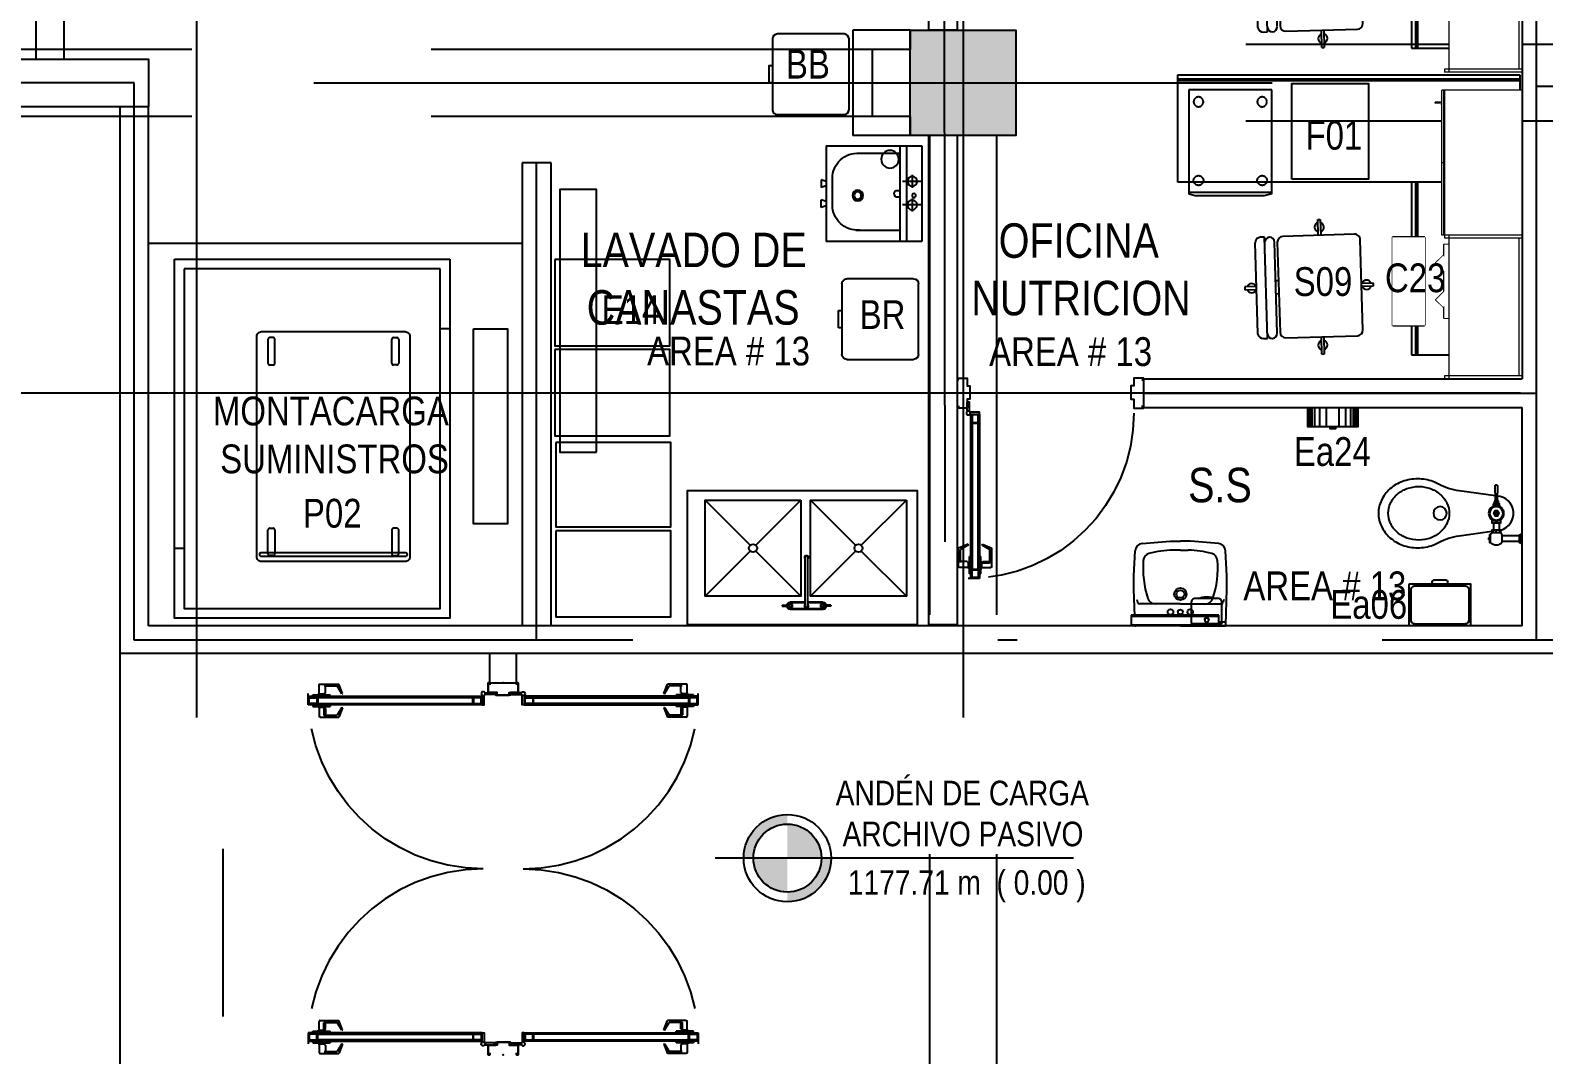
# Model space of a CAD drawing. Extents: x -28 to 131, y -33 to 63.
# Drawn here: x 3.13 to 11.03, y 20.05 to 25.4 of the extents above; entities that cross this region are included whole.
import ezdxf

# ---------------------------------------------------------------- set-up
doc = ezdxf.new("R2010")
doc.units = 0
doc.header["$LTSCALE"] = 10
doc.set_wipeout_variables(frame=1)
doc.header["$PDSIZE"] = 0.1
for name, pattern in [('DASHDOT', [1, 0.5, -0.25, 0, -0.25]), ('DASHDOT2', [12.7, 6.35, -3.175, 0, -3.175]), ('HIDDEN', [0.375, 0.25, -0.125]), ('HIDDEN2', [0.1875, 0.125, -0.0625]), ('PHANTOM2', [1.25, 0.625, -0.125, 0.125, -0.125, 0.125, -0.125])]:
    doc.linetypes.add(name, pattern=pattern)
for name, color, linetype in [('arq-accesorios de baño', 2, 'Continuous'), ('arq-accesorios de baño-texto', 2, 'Continuous'), ('arq-columnas', 6, 'Continuous'), ('arq-ejes', 251, 'DASHDOT2'), ('arq-ejes-principales', 1, 'DASHDOT'), ('arq-equipamiento', 1, 'Continuous'), ('arq-escaleras', 1, 'Continuous'), ('arq-estación lavado manos', 1, 'Continuous'), ('arq-hatch', 252, 'Continuous'), ('arq-indicacion de corte', 5, 'PHANTOM2'), ('arq-mob-equipo', 150, 'Continuous'), ('arq-mob-san', 1, 'Continuous'), ('arq-mobiliario', 1, 'Continuous'), ('arq-montacargas', 2, 'Continuous'), ('arq-muro', 5, 'Continuous'), ('arq-niveles', 1, 'Continuous'), ('arq-pared mamposteria', 4, 'Continuous'), ('arq-paredes-liv', 3, 'Continuous'), ('arq-puertas', 1, 'Continuous'), ('arq-san', 1, 'Continuous'), ('arq-text-aposentos', 3, 'Continuous'), ('arq-text-codigo', 1, 'Continuous'), ('arq-text-equipamento', 2, 'Continuous'), ('arq-text-equipamiento', 2, 'Continuous'), ('arq-vigas', 251, 'HIDDEN'), ('arq-wipeout', 2, 'HIDDEN')]:
    doc.layers.add(name, color=color, linetype=linetype)
doc.layers.add('mv', color=191, linetype='Continuous', plot=False)
doc.styles.add('dape 2', font='ARIALN.TTF')

# ---------------------------------------------------------------- blocks, each defined once
blk = doc.blocks.new('P02')
for points in [[(0.28, 1.2, -0.414214), (0.305, 1.175), (0.305, 0.025, -0.414214), (0.28, 0), (-0.4694, 0, -0.414214), (-0.4944, 0.025), (-0.4944, 1.175, -0.414214), (-0.4694, 1.2)], [(0.2798, 0.0477, -0.414214), (0.2898, 0.0377), (0.2898, 0.0365, -0.414214), (0.2798, 0.0265), (-0.4692, 0.0265, -0.414214), (-0.4792, 0.0365), (-0.4792, 0.0377, -0.414214), (-0.4692, 0.0477)]]:
    blk.add_lwpolyline(points, format="xyb", close=True)
at = {"linetype": 'DASHDOT2'}
for points in [[(-0.426, 1.1688, 0.414214), (-0.436, 1.1588), (-0.436, 1.0361, 0.414214), (-0.426, 1.0261), (-0.4093, 1.0261, 0.414214), (-0.3993, 1.0361), (-0.3993, 1.1588, 0.414214), (-0.4093, 1.1688)], [(0.2366, 1.1688, -0.414214), (0.2466, 1.1588), (0.2466, 1.0361, -0.414214), (0.2366, 1.0261), (0.2199, 1.0261, -0.414214), (0.2099, 1.0361), (0.2099, 1.1588, -0.414214), (0.2199, 1.1688)], [(-0.426, 0.0312, -0.414214), (-0.436, 0.0412), (-0.436, 0.1639, -0.414214), (-0.426, 0.1739), (-0.4093, 0.1739, -0.414214), (-0.3993, 0.1639), (-0.3993, 0.0412, -0.414214), (-0.4093, 0.0312)], [(0.2366, 0.0312, 0.414214), (0.2466, 0.0412), (0.2466, 0.1639, 0.414214), (0.2366, 0.1739), (0.2199, 0.1739, 0.414214), (0.2099, 0.1639), (0.2099, 0.0412, 0.414214), (0.2199, 0.0312)]]:
    blk.add_lwpolyline(points, format="xyb", close=True, dxfattribs=at)
blk = doc.blocks.new('CACHERA')
at = {"extrusion": (0.016642, 3.69531e-18, 0.999862)}
for p, q in [((7.7846, 26.4856, -0.0039), (7.7846, 26.4075, -0.0039)), ((7.7873, 26.4856, -0.004), (7.7873, 26.4075, -0.004)), ((7.7907, 26.4856, -0.004), (7.7969, 26.4963, -0.0041)), ((7.7969, 26.4748, -0.0041), (7.7907, 26.4856, -0.004)), ((7.7969, 26.4963, -0.0041), (7.8005, 26.4963, -0.0042)), ((7.8094, 26.4748, -0.0043), (7.7969, 26.4748, -0.0041)), ((7.8005, 26.5279, -0.0042), (7.8058, 26.5279, -0.0043)), ((7.8005, 26.5279, -0.0042), (7.8005, 26.4925, -0.0042)), ((7.8058, 26.5279, -0.0043), (7.8058, 26.4925, -0.0043)), ((7.8058, 26.4963, -0.0043), (7.8094, 26.4963, -0.0043)), ((7.8094, 26.4963, -0.0043), (7.8156, 26.4856, -0.0044)), ((7.8156, 26.4856, -0.0044), (7.8094, 26.4748, -0.0043)), ((7.819, 26.4856, -0.0045), (7.819, 26.3162, -0.0045)), ((7.8217, 26.4856, -0.0045), (7.8217, 26.3162, -0.0045)), ((7.8031, 26.4075, -0.0042), (7.5492, 26.4075)), ((7.8031, 26.3943, -0.0042), (7.5492, 26.3943)), ((7.7846, 26.3943, -0.0039), (7.7846, 26.3162, -0.0039)), ((7.7873, 26.3943, -0.004), (7.7873, 26.3162, -0.004)), ((7.8031, 26.4133, -0.0042), (7.7931, 26.4075, -0.0041)), ((7.7931, 26.3943, -0.0041), (7.8031, 26.3885, -0.0042)), ((7.8139, 26.4071, -0.0044), (7.8031, 26.4133, -0.0042)), ((7.8031, 26.3885, -0.0042), (7.8139, 26.3947, -0.0044)), ((7.8139, 26.3947, -0.0044), (7.8139, 26.4071, -0.0044)), ((7.7969, 26.327, -0.0041), (7.7907, 26.3162, -0.004)), ((7.7907, 26.3162, -0.004), (7.7969, 26.3055, -0.0041)), ((7.8094, 26.327, -0.0043), (7.7969, 26.327, -0.0041)), ((7.7969, 26.3055, -0.0041), (7.8005, 26.3055, -0.0042)), ((7.8005, 26.2739, -0.0042), (7.8005, 26.3093, -0.0042)), ((7.8058, 26.2739, -0.0043), (7.8058, 26.3093, -0.0043)), ((7.8058, 26.3055, -0.0043), (7.8094, 26.3055, -0.0043)), ((7.8156, 26.3162, -0.0044), (7.8094, 26.327, -0.0043)), ((7.8094, 26.3055, -0.0043), (7.8156, 26.3162, -0.0044)), ((7.8005, 26.2739, -0.0042), (7.8058, 26.2739, -0.0043))]:
    blk.add_line(p, q, dxfattribs=at)
at = {"extrusion": (-0.016642, -5.89806e-17, -0.999862)}
for centre, major_axis, start_param, end_param in [((7.8031, 26.4856, -0.0042), (-0.0131, -0.0131, 0.0002), 0.785398, 2.212842), ((7.5492, 26.4009), (-0.00655, -0.00655, 0.00011), 4.722594, 9.414573), ((7.8031, 26.3162, -0.0042), (-0.0131, -0.0131, 0.0002), 3.926991, 5.354434)]:
    blk.add_ellipse(centre, major_axis=major_axis, ratio=1, start_param=start_param, end_param=end_param, dxfattribs=at)
at = {"extrusion": (-0.016642, -6.59195e-17, -0.999862)}
for centre, start_param, end_param in [((7.8031, 26.4856, -0.0042), 0.785398, 2.188739), ((7.8031, 26.3162, -0.0042), 3.926991, 5.330332)]:
    blk.add_ellipse(centre, major_axis=(-0.0112, -0.0112, 0.0002), ratio=1, start_param=start_param, end_param=end_param, dxfattribs=at)
at = {"extrusion": (-0.016642, -6.07153e-17, -0.999862)}
for centre, start_param, end_param in [((7.8031, 26.4856, -0.0042), 2.719703, 8.275871), ((7.8031, 26.3162, -0.0042), 5.861296, 11.417464)]:
    blk.add_ellipse(centre, major_axis=(-0.00526, -0.00526, 0.00009), ratio=1, start_param=start_param, end_param=end_param, dxfattribs=at)
at = {"extrusion": (-0.016642, -6.41848e-17, -0.999862)}
for centre, major_axis, start_param, end_param in [((7.8031, 26.4856, -0.0042), (-0.0131, -0.0131, 0.0002), 2.499547, 3.926991), ((7.8031, 26.3162, -0.0042), (-0.0131, -0.0131, 0.0002), 5.64114, 7.068583), ((7.8031, 26.3162, -0.0042), (-0.0112, -0.0112, 0.0002), 5.665243, 7.068583)]:
    blk.add_ellipse(centre, major_axis=major_axis, ratio=1, start_param=start_param, end_param=end_param, dxfattribs=at)
at = {"extrusion": (-0.016642, -7.11237e-17, -0.999862)}
blk.add_ellipse((7.8031, 26.4856, -0.0042), major_axis=(-0.0112, -0.0112, 0.0002), ratio=1, start_param=2.52365, end_param=3.926991, dxfattribs=at)
at = {"extrusion": (-0.016642, -6.245e-17, -0.999862)}
for centre, start_param, end_param in [((7.5492, 26.4009), 5.497787, 8.63938), ((7.8031, 26.4009, -0.0042), 2.356194, 5.497787)]:
    blk.add_ellipse(centre, major_axis=(-0.00468, -0.00468, 0.00008), ratio=1, start_param=start_param, end_param=end_param, dxfattribs=at)
blk = doc.blocks.new('A$C24267E4A')
at = {"layer": 'arq-mob-san'}
for p, q in [((-0.5, 0.895), (-0.265, 0.66)), ((-0.235, 0.66), (0, 0.895)), ((-0.5, 0.395), (-0.265, 0.63)), ((-0.235, 0.63), (0, 0.395)), ((-0.5, 0.345), (-0.265, 0.11)), ((-0.235, 0.11), (0, 0.345)), ((-0.5, -0.155), (-0.265, 0.08)), ((-0.235, 0.08), (0, -0.155))]:
    blk.add_line(p, q, dxfattribs=at)
for points in [[(0.1495, 0.9523), (0.1495, -0.2477), (-0.5505, -0.2477), (-0.5505, 0.9523)], [(-0.5, 0.895), (0, 0.895), (0, 0.395), (-0.5, 0.395)], [(-0.5, 0.345), (0, 0.345), (0, -0.155), (-0.5, -0.155)]]:
    blk.add_lwpolyline(points, close=True, dxfattribs=at)
for centre in [(-0.25, 0.645), (-0.25, 0.095)]:
    blk.add_circle(centre, 0.0212, dxfattribs=at)
blk.add_blockref('CACHERA', (-7.7524, -26.0266), dxfattribs=at)
blk = doc.blocks.new('*U133')
for p, q in [((-0.0495, 0.009), (-0.0362, 0.009)), ((-0.0495, 0), (-0.0362, 0)), ((-0.0362, 0.0122), (-0.0328, 0.0122)), ((-0.005, 0), (0.005, 0)), ((0, 0.005), (0, -0.005)), ((0.0495, 0.0155), (0.0875, 0.0155)), ((0.0875, 0.0171), (0.0996, 0.0171)), ((0.0996, 0), (0.0875, 0)), ((0.1137, 0.0295), (0.1137, 0.0306)), ((0.1179, 0.0361), (0.1179, 0.0306)), ((0.1328, 0.0361), (0.1328, 0.0306)), ((0.1477, 0.0361), (0.1477, 0.0306)), ((0.1519, 0.0295), (0.1519, 0.0306)), ((-0.0495, -0.009), (-0.0362, -0.009)), ((-0.0362, -0.0122), (-0.0328, -0.0122)), ((0.0495, -0.0155), (0.0875, -0.0155)), ((0.0875, -0.0171), (0.0996, -0.0171)), ((0.1178, -0.1195), (0.1178, -0.0295)), ((0.1478, -0.1195), (0.1478, -0.0295)), ((0.1189, -0.1195), (0.1189, -0.127)), ((0.1328, -0.1195), (0.1328, -0.127)), ((0.1467, -0.1195), (0.1467, -0.127))]:
    blk.add_line(p, q)
for points in [[(-0.0906, 0.0045), (-0.1173, 0.1942, 0.094509), (-0.1525, 0.301, -0.039467), (-0.1659, 0.3305, -0.087429), (-0.1799, 0.4101, -0.087429), (-0.1659, 0.4897, -0.093201), (-0.1272, 0.555, -0.102722), (-0.0677, 0.5998, -0.110644), (0, 0.615, -0.110644), (0.0677, 0.5998, -0.102722), (0.1272, 0.555, -0.093201), (0.1659, 0.4897, -0.087429), (0.1799, 0.4101, -0.087429), (0.1659, 0.3305, -0.039467), (0.1525, 0.301, 0.094509), (0.1173, 0.1942), (0.0932, 0.023)], [(0.0996, -0.0196, 0.154601), (0.1124, -0.0295), (0.1531, -0.0295, 0.455032), (0.1531, 0.0295), (0.1137, 0.0295, 0.259938), (0.0996, 0.0196)], [(0.0875, -0.0212, -0.865478), (-0.0899, -0.0045, -0.865478)]]:
    blk.add_lwpolyline(points, format="xyb")
for points in [[(-0.1399, 0.4049, 0.087447), (-0.129, 0.343, 0.09321), (-0.0989, 0.2923, 0.102716), (-0.0526, 0.2574, 0.110623), (0, 0.2456, 0.110623), (0.0526, 0.2574, 0.102716), (0.0989, 0.2923, 0.09321), (0.129, 0.343, 0.087447), (0.1399, 0.4049, 0.087447), (0.129, 0.4668, 0.09321), (0.0989, 0.5176, 0.102716), (0.0526, 0.5524, 0.110623), (0, 0.5642, 0.110623), (-0.0526, 0.5524, 0.102716), (-0.0989, 0.5176, 0.09321), (-0.129, 0.4668, 0.087447)], [(-0.069, 0.004), (-0.1439, 0.0059, 0.421553), (-0.149, 0.0009), (-0.149, -0.0009, 0.421553), (-0.1439, -0.0059), (-0.069, -0.004)], [(0.1365, 0.0361), (0.1291, 0.0361), (0.1291, 0.038, -0.414214), (0.1313, 0.0402), (0.1343, 0.0402, -0.414214), (0.1365, 0.038)], [(0.1596, -0.135), (0.106, -0.135, -0.443315), (0.1135, -0.127), (0.152, -0.127, -0.443315)]]:
    blk.add_lwpolyline(points, format="xyb", close=True)
for points in [[(-0.069, 0.0074), (-0.0618, 0.0074), (-0.0618, -0.0074), (-0.069, -0.0074)], [(-0.0618, 0.0113), (-0.0495, 0.0113), (-0.0495, -0.0113), (-0.0618, -0.0113)], [(-0.0495, 0.0165), (-0.0362, 0.0165), (-0.0362, -0.0165), (-0.0495, -0.0165)], [(-0.013, -0.0075), (-0.013, 0.0075), (0, 0.015), (0.013, 0.0075), (0.013, -0.0075), (0, -0.015)], [(0.0996, 0.023), (0.0996, -0.023), (0.0875, -0.023), (0.0875, 0.023)], [(0.1531, 0.0306), (0.1124, 0.0306), (0.1124, 0.0361), (0.1531, 0.0361)], [(0.1134, -0.127), (0.1134, -0.1195), (0.1521, -0.1195), (0.1521, -0.127)]]:
    blk.add_lwpolyline(points, close=True)
blk.add_lwpolyline([(0.0262, 0.0232), (0.0495, 0.0232), (0.0495, -0.0232), (0.0262, -0.0232)])
for centre, radius in [((0, 0.2934), 0.0348), ((0, 0), 0.04), ((0, 0), 0.035), ((0, 0), 0.0095)]:
    blk.add_circle(centre, radius)
blk = doc.blocks.new('*U124')
at = {"linetype": 'Continuous', "ltscale": 20}
for p, q in [((-0.2614, 0.243), (-0.3924, 0.2361)), ((-0.1917, 0.243), (-0.2614, 0.243)), ((-0.0039, 0.2364), (-0.1917, 0.243)), ((-0.4305, 0.1989), (-0.442, 0.0531)), ((-0.1378, 0.2264), (-0.1239, 0.2239)), ((-0.1156, 0), (-0.1156, 0.214)), ((-0.0202, 0.2331), (-0.0202, 0)), ((0, 0), (0, 0.2324)), ((0, 0), (0, 0.2324)), ((-0.1156, 0), (-0.1156, 0.0947)), ((-0.442, 0.0531), (-0.442, 0)), ((-0.442, -0.0531), (-0.442, 0)), ((-0.3953, 0), (-0.3953, 0.0399)), ((-0.3953, 0), (-0.3953, -0.0399)), ((-0.1156, 0), (-0.1156, -0.0947)), ((-0.1156, 0), (-0.1156, -0.214)), ((-0.0202, -0.2331), (-0.0202, 0)), ((0, 0), (0, -0.2324)), ((0, 0), (0, -0.2324)), ((-0.4305, -0.1989), (-0.442, -0.0531)), ((-0.2614, -0.243), (-0.3924, -0.2361)), ((-0.0039, -0.2364), (-0.1917, -0.243)), ((-0.1378, -0.2264), (-0.1239, -0.2239)), ((-0.1917, -0.243), (-0.2614, -0.243))]:
    blk.add_line(p, q, dxfattribs=at)
for centre, radius in [((-0.1666, 0), 0.0318), ((-0.1666, 0), 0.0207), ((-0.0727, 0.0515), 0.0144), ((-0.0727, 0), 0.0126), ((-0.0727, -0.0515), 0.0144)]:
    blk.add_circle(centre, radius, dxfattribs=at)
for centre, radius, start, end in [((-0.0242, 0.2331), 0.00404, 0, 88), ((-0.3903, 0.1958), 0.0404, 93, 175.5), ((0.0702, 0.0399), 0.4654, 164.50873, 180), ((-0.3394, 0.1535), 0.0404, 94.18128, 164.50873), ((-0.3044, -0.3258), 0.5209, 72.04923, 94.18169), ((-0.156, 0.1313), 0.0404, 0, 72.51071), ((-0.1257, 0.214), 0.0101, 0, 80), ((-0.004, 0.2324), 0.00404, 0, 88), ((0.0702, -0.0399), 0.4654, 180, 195.49127), ((-0.156, -0.1313), 0.0404, 287.48929, 0), ((-0.3903, -0.1958), 0.0404, 184.5, 267), ((-0.3394, -0.1535), 0.0404, 195.49127, 265.81872), ((-0.3044, 0.3258), 0.5209, 265.81831, 287.95077), ((-0.1257, -0.214), 0.0101, 280, 0), ((-0.0242, -0.2331), 0.00404, 272, 0), ((-0.004, -0.2324), 0.00404, 272, 0)]:
    blk.add_arc(centre, radius, start, end, dxfattribs=at)
blk = doc.blocks.new('Ea26')
at = {"color": 1}
blk.add_wipeout([(0.2286, -0.05), (-0.2286, -0.05), (-0.2286, 0), (0.2286, 0)], dxfattribs=at).dxf.layer = 'arq-san'
for p, q in [((-0.2286, -0.05), (-0.2286, 0)), ((0.2286, -0.05), (-0.2286, -0.05))]:
    blk.add_line(p, q)
blk.add_line((0.2286, -0.0427), (-0.2286, -0.0427), dxfattribs=at)
at = {"layer": 'arq-san', "color": 1}
blk.add_line((-0.2286, 0), (0.2286, 0), dxfattribs=at)
at = {"layer": 'arq-san'}
blk.add_line((0.2286, 0), (0.2286, -0.05), dxfattribs=at)
blk = doc.blocks.new('*U125')
blk.add_lwpolyline([(0, -0.08), (0, 0.08), (0.11, 0.08, -0.414214), (0.13, 0.06), (0.13, -0.06, -0.414214), (0.11, -0.08)], format="xyb", close=True)
blk.add_circle((0.0176, 0.0006), 0.0104)
for centre, radius, start, end in [((0.0208, 0.0006), 0.0104, 261.20661, 98.79339), ((0.02, 0.0009), 0.1194, 337.20482, 22.79518)]:
    blk.add_arc(centre, radius, start, end)
blk = doc.blocks.new('*U134')
for p, q in [((0.006, 0.9054), (0.006, 0.8084)), ((0.0575, 0.9104), (0.011, 0.9104)), ((0.016, 0.8834), (0.016, 0.8168)), ((0.0506, 0.8779), (0.016, 0.8779)), ((0.0506, 0.8779), (0.0575, 0.8854)), ((0.0575, 0.9154), (0.0575, 0.8804)), ((0.0625, 0.9154), (0.0575, 0.9154)), ((0.0625, 0.8804), (0.0575, 0.8804)), ((0.0625, 0.9429), (0.0625, 0.8529)), ((0.07, 0.9429), (0.0625, 0.9429)), ((0.115, 0.9429), (0.1225, 0.9429)), ((0.1225, 0.9429), (0.1225, 0.8529)), ((0.1225, 0.9154), (0.1275, 0.9154)), ((0.1225, 0.8804), (0.1275, 0.8804)), ((0.1275, 0.9154), (0.1275, 0.8804)), ((0.1275, 0.9104), (0.174, 0.9104)), ((0.1275, 0.8854), (0.167, 0.8854)), ((0.1344, 0.8779), (0.1275, 0.8854)), ((0.1344, 0.8779), (0.169, 0.8779)), ((0.169, 0.8834), (0.169, 0.8168)), ((0.179, 0.9054), (0.179, 0.8084)), ((0.0552, 0.7889), (0.006, 0.8084)), ((0.057, 0.7923), (0.016, 0.8168)), ((0.057, 0.7923), (0.0552, 0.7889)), ((0.07, 0.8529), (0.0625, 0.8529)), ((0.115, 0.8529), (0.1225, 0.8529)), ((0.128, 0.7923), (0.169, 0.8168)), ((0.128, 0.7923), (0.1298, 0.7889)), ((0.1298, 0.7889), (0.179, 0.8084))]:
    blk.add_line(p, q)
for points in [[(0.115, 0.9679), (0.07, 0.9679), (0.07, 0.109), (0.115, 0.109)], [(0.0775, 0.9229), (0.1075, 0.9229), (0.1075, 0.9629), (0.0775, 0.9629)], [(0.1075, 0.159), (0.0775, 0.159), (0.0775, 0.9179), (0.1075, 0.9179)], [(0.0775, 0.154), (0.1075, 0.154), (0.1075, 0.114), (0.0775, 0.114)]]:
    blk.add_lwpolyline(points, close=True)
for points in [[(0.0073, -0.069), (0, -0.069), (0, -0.079), (0.05, -0.079), (0.05, -0.039), (0.065, -0.039), (0.065, 0.031), (0.05, 0.031), (0.05, 0.079), (0, 0.079), (0, 0.069), (0.01, 0.069)], [(0.0513, 0.0953), (0.0513, 0.0453), (0.0613, 0.0453), (0.0613, 0.0953)], [(0.065, 0.109), (0.115, 0.109), (0.115, 0.099), (0.065, 0.099)], [(0.9627, -0.069), (0.97, -0.069), (0.97, -0.079), (0.92, -0.079), (0.92, -0.039), (0.905, -0.039), (0.905, 0.031), (0.92, 0.031), (0.92, 0.079), (0.97, 0.079), (0.97, 0.069), (0.96, 0.069)]]:
    blk.add_lwpolyline(points)
blk.add_circle((0.0563, 0.104), 0.01)
at = {"color": 251, "linetype": 'HIDDEN2'}
blk.add_arc((0.0563, 0.104), 0.864, 360, 90, dxfattribs=at)
for centre, radius, start, end in [((0.011, 0.9054), 0.005, 90, 180), ((0.167, 0.8834), 0.002, 360, 90), ((0.174, 0.9054), 0.005, 360, 90)]:
    blk.add_arc(centre, radius, start, end)
at = {"layer": 'arq-puertas'}
blk.add_point((0, 0), dxfattribs=at)
at = {"layer": 'mv'}
blk.add_line((0.07, 0.968), (0.0563, 0.968), dxfattribs=at)
for p in [(0, 0), (0, 0), (0, 0), (0, 0), (0, 0), (0, 0), (0, 0), (0, 0), (0.97, 0)]:
    blk.add_point(p, dxfattribs=at)
blk = doc.blocks.new('BB')
for points in [[(0.1842, 0), (-0.1842, 0)], [(-0.21, -0.0258), (-0.21, -0.3742)], [(0.21, -0.3742), (0.21, -0.0258)], [(-0.1842, -0.4), (0.1842, -0.4)]]:
    blk.add_lwpolyline(points)
blk.add_lwpolyline([(0.0452, -0.4), (0.0452, -0.4171), (-0.0452, -0.4171), (-0.0452, -0.4)], close=True)
for centre, start, end in [((0.1842, -0.0258), 0, 90), ((-0.1842, -0.0258), 90, 180), ((-0.1842, -0.3742), 180, 270), ((0.1842, -0.3742), 270, 0)]:
    blk.add_arc(centre, 0.0258, start, end)
blk = doc.blocks.new('BR')
for p, q in [((-0.21, -0.3742), (-0.21, -0.0258)), ((-0.1842, 0), (0.1842, 0)), ((0.21, -0.0258), (0.21, -0.3742)), ((0.1842, -0.4), (-0.1842, -0.4)), ((-0.0452, -0.4), (-0.0452, -0.4171)), ((0.0452, -0.4), (-0.0452, -0.4)), ((-0.0452, -0.4171), (0.0452, -0.4171)), ((0.0452, -0.4171), (0.0452, -0.4))]:
    blk.add_line(p, q)
for centre, start, end in [((-0.1842, -0.0258), 90, 180), ((0.1842, -0.0258), 0, 90), ((-0.1842, -0.3742), 180, 270), ((0.1842, -0.3742), 270, 0)]:
    blk.add_arc(centre, 0.0258, start, end)
blk = doc.blocks.new('LAV.')
for p, q in [((-0.0206, 0.5), (0.4794, 0.5)), ((-0.0206, 0.5), (-0.0206, 0)), ((0.1656, 0.5), (0.1569, 0.5254)), ((0.1569, 0.5254), (0.1975, 0.5254)), ((0.1889, 0.5), (0.1975, 0.5254)), ((0.302, 0.5254), (0.2613, 0.5254)), ((0.27, 0.5), (0.2613, 0.5254)), ((0.2933, 0.5), (0.302, 0.5254)), ((0.4794, 0), (0.4794, 0.5)), ((0.3084, 0.4671), (0.1505, 0.4671)), ((0.0187, 0.3257), (0.0187, 0.1143)), ((0.4201, 0.3444), (0.4201, 0.1143)), ((0.4794, 0.1143), (-0.0206, 0.1143)), ((-0.0206, 0.081), (0.4794, 0.081)), ((0.0374, 0.1224), (0.0374, 0.1143)), ((0.0628, 0.1224), (0.0628, 0.1143)), ((0.1658, 0), (0.1658, 0.1016)), ((0.2128, 0.1381), (0.2128, 0.1143)), ((0.2461, 0.1381), (0.2461, 0.1143)), ((0.2883, 0), (0.2883, 0.1016)), ((0.1318, 0.0508), (0.1998, 0.0508)), ((0.2544, 0.0508), (0.3223, 0.0508)), ((-0.0206, 0), (0.4794, 0))]:
    blk.add_line(p, q)
for centre, radius in [((0.2397, 0.335), 0.028), ((0.0501, 0.1667), 0.046), ((0.1658, 0.0508), 0.0254), ((0.2397, 0.0416), 0.0102), ((0.2883, 0.0508), 0.0254)]:
    blk.add_circle(centre, radius)
at = {"color": 251}
for radius in [0.0254, 0.0188]:
    blk.add_circle((0.2397, 0.335), radius, dxfattribs=at)
for centre, radius, start, end in [((0.1505, 0.335), 0.1321, 90, 184.05845), ((0.2883, 0.335), 0.1321, 355.94155, 90), ((0.2294, 0.1195), 0.025, 48.2195, 131.7805)]:
    blk.add_arc(centre, radius, start, end)
blk = doc.blocks.new('E14')
blk.add_lwpolyline([(0, 0), (1.37, 0), (1.37, 0.19), (0, 0.19)], close=True)
blk = doc.blocks.new('*U101')
at = {"color": 1}
blk.add_lwpolyline([(0.22, 0.16), (0.22, -0.16), (0, -0.16), (0, 0.16)], close=True, dxfattribs=at)
blk.add_lwpolyline([(0.21, 0.13), (0.21, -0.13, -0.414214), (0.19, -0.15), (0.03, -0.15, -0.414214), (0.01, -0.13), (0.01, 0.13, -0.414214), (0.03, 0.15), (0.19, 0.15, -0.414214)], format="xyb", close=True, dxfattribs=at)
blk.add_lwpolyline([(0.22, 0.04), (0.23, 0.04, -0.414214), (0.24, 0.03), (0.24, -0.03, -0.414214), (0.23, -0.04), (0.22, -0.04)], format="xyb", dxfattribs=at)
blk = doc.blocks.new('*U102')
blk.add_line((0.1, 0.26), (0, 0.26))
at = {"color": 251}
for p, q in [((0.1, 0.2543), (0, 0.2543)), ((0.1, 0.2468), (0, 0.2468)), ((0.1, 0.238), (0, 0.238)), ((0.1, 0.2241), (0, 0.2241)), ((0.1, 0.1983), (0, 0.1983)), ((0.1, 0.1633), (0, 0.1633)), ((0.1, 0.0967), (0, 0.0967)), ((0.1, 0.0617), (0, 0.0617)), ((0.1, 0.0359), (0, 0.0359)), ((0.1, 0.022), (0, 0.022)), ((0.1, 0.0132), (0, 0.0132)), ((0.1, 0.0057), (0, 0.0057))]:
    blk.add_line(p, q, dxfattribs=at)
for points in [[(0, 0.26), (0.1, 0.26), (0.1, 0), (0, 0)], [(0.1, 0.1442), (0.1104, 0.1442), (0.1104, 0.1158), (0.1, 0.1158)]]:
    blk.add_lwpolyline(points, close=True)
blk = doc.blocks.new('*U107')
for p, q in [((0.006, 0.9554), (0.006, 0.8584)), ((0.0575, 0.9604), (0.011, 0.9604)), ((0.0575, 0.9654), (0.0575, 0.9304)), ((0.0625, 0.9654), (0.0575, 0.9654)), ((0.0625, 0.9929), (0.0625, 0.9029)), ((0.07, 0.9929), (0.0625, 0.9929)), ((0.115, 0.9929), (0.1225, 0.9929)), ((0.1225, 0.9929), (0.1225, 0.9029)), ((0.1225, 0.9654), (0.1275, 0.9654)), ((0.1275, 0.9654), (0.1275, 0.9304)), ((0.1275, 0.9604), (0.174, 0.9604)), ((0.179, 0.9554), (0.179, 0.8584)), ((0.016, 0.9334), (0.016, 0.8668)), ((0.0506, 0.9279), (0.016, 0.9279)), ((0.0506, 0.9279), (0.0575, 0.9354)), ((0.0625, 0.9304), (0.0575, 0.9304)), ((0.07, 0.9029), (0.0625, 0.9029)), ((0.115, 0.9029), (0.1225, 0.9029)), ((0.1225, 0.9304), (0.1275, 0.9304)), ((0.1275, 0.9354), (0.167, 0.9354)), ((0.1344, 0.9279), (0.1275, 0.9354)), ((0.1344, 0.9279), (0.169, 0.9279)), ((0.169, 0.9334), (0.169, 0.8668)), ((0.0552, 0.8389), (0.006, 0.8584)), ((0.057, 0.8423), (0.016, 0.8668)), ((0.057, 0.8423), (0.0552, 0.8389)), ((0.128, 0.8423), (0.169, 0.8668)), ((0.128, 0.8423), (0.1298, 0.8389)), ((0.1298, 0.8389), (0.179, 0.8584))]:
    blk.add_line(p, q)
for points in [[(0.115, 1.0179), (0.07, 1.0179), (0.07, 0.109), (0.115, 0.109)], [(0.0775, 0.9729), (0.1075, 0.9729), (0.1075, 1.0129), (0.0775, 1.0129)], [(0.1075, 0.159), (0.0775, 0.159), (0.0775, 0.9679), (0.1075, 0.9679)], [(0.0775, 0.154), (0.1075, 0.154), (0.1075, 0.114), (0.0775, 0.114)]]:
    blk.add_lwpolyline(points, close=True)
for points in [[(0.0073, -0.069), (0, -0.069), (0, -0.079), (0.05, -0.079), (0.05, -0.039), (0.065, -0.039), (0.065, 0.031), (0.05, 0.031), (0.05, 0.079), (0, 0.079), (0, 0.069), (0.01, 0.069)], [(0.0513, 0.0953), (0.0513, 0.0453), (0.0613, 0.0453), (0.0613, 0.0953)], [(0.065, 0.109), (0.115, 0.109), (0.115, 0.099), (0.065, 0.099)]]:
    blk.add_lwpolyline(points)
blk.add_circle((0.0563, 0.104), 0.01)
for centre, radius, start, end in [((0.011, 0.9554), 0.005, 90, 180), ((0.174, 0.9554), 0.005, 360, 90), ((0.167, 0.9334), 0.002, 360, 90)]:
    blk.add_arc(centre, radius, start, end)
at = {"color": 251, "linetype": 'HIDDEN2'}
blk.add_arc((0.0563, 0.104), 0.914, 360, 90, dxfattribs=at)
at = {"layer": 'arq-puertas'}
blk.add_point((0, 0), dxfattribs=at)
at = {"layer": 'mv'}
blk.add_line((0.07, 1.018), (0.0563, 1.018), dxfattribs=at)
blk.add_point((0, 0), dxfattribs=at)
blk.add_point((0, 0), dxfattribs=at)
blk.add_point((0, 0), dxfattribs=at)
blk.add_point((0, 0), dxfattribs=at)
blk.add_point((0, 0), dxfattribs=at)
blk.add_point((0, 0), dxfattribs=at)
blk.add_point((0, 0), dxfattribs=at)
blk.add_point((0, 0), dxfattribs=at)
blk = doc.blocks.new('A02')
blk.add_wipeout([(0, 0), (0.7494, 0), (0.7494, -0.4047), (0.7335, -0.4047), (0.7335, -0.3836), (0.016, -0.3836), (0.016, -0.4047), (0, -0.4047)])
at = {"linetype": 'Continuous', "lineweight": 5}
for p, q in [((0, 0), (0, -0.4047)), ((0, 0), (0.016, 0)), ((0.016, 0), (0.016, -0.4047)), ((0.7335, 0), (0.7335, -0.4047)), ((0.7335, 0), (0.7494, 0)), ((0.7494, 0), (0.7494, -0.4047)), ((0, -0.4047), (0.016, -0.4047)), ((0.7335, -0.4047), (0.7494, -0.4047))]:
    blk.add_line(p, q, dxfattribs=at)
at = {"lineweight": 15}
for p, q in [((0.016, 0), (0.016, -0.3836)), ((0.016, 0), (0.7335, 0)), ((0.7335, 0), (0.7335, -0.3836)), ((0.016, -0.0168), (0.7335, -0.0168)), ((0.016, -0.3836), (0.7335, -0.3836))]:
    blk.add_line(p, q, dxfattribs=at)
at = {"color": 251, "linetype": 'Continuous', "lineweight": 5}
for p, q in [((0, -0.3836), (0.016, -0.3836)), ((0.7335, -0.3836), (0.7494, -0.3836))]:
    blk.add_line(p, q, dxfattribs=at)
blk = doc.blocks.new('*U165')
for p, q in [((1.7847, 0), (0, 0)), ((0, 0), (0, -0.56)), ((1.7847, -0.56), (1.7847, 0)), ((0, -0.56), (1.7847, -0.56))]:
    blk.add_line(p, q)
at = {"color": 251}
for p, q in [((0, -0.53), (1.7847, -0.53)), ((0, -0.54), (1.7847, -0.54))]:
    blk.add_line(p, q, dxfattribs=at)
blk = doc.blocks.new('*U166')
for p, q in [((0.9008, 0), (0, 0)), ((0, 0), (0, -0.56)), ((0.9008, -0.56), (0.9008, 0)), ((0, -0.56), (0.9008, -0.56))]:
    blk.add_line(p, q)
at = {"color": 251}
for p, q in [((0, -0.53), (0.9008, -0.53)), ((0, -0.54), (0.9008, -0.54))]:
    blk.add_line(p, q, dxfattribs=at)
blk = doc.blocks.new('*U109')
at = {"layer": 'arq-mobiliario'}
for p, q in [((-0.1422, 0.1632), (-0.1286, 0.1632)), ((-0.1358, 0.1728), (-0.1286, 0.1728)), ((-0.1636, 0.1248), (-0.1286, 0.1248)), ((-0.1636, 0.1152), (-0.1286, 0.1152)), ((-0.1636, 0.1056), (-0.1286, 0.1056)), ((-0.1636, 0.096), (-0.1286, 0.096)), ((-0.1636, 0.0864), (-0.1286, 0.0864)), ((-0.1614, 0.1344), (-0.1286, 0.1344)), ((-0.155, 0.144), (-0.1286, 0.144)), ((-0.1486, 0.1536), (-0.1286, 0.1536)), ((-0.1636, 0.0768), (-0.1286, 0.0768)), ((-0.1636, 0.0672), (-0.1286, 0.0672)), ((-0.1636, 0.0576), (-0.1286, 0.0576)), ((-0.1636, 0.048), (-0.1286, 0.048)), ((-0.1636, 0.0384), (-0.1286, 0.0384)), ((-0.1636, 0.0288), (-0.1286, 0.0288)), ((-0.1636, 0.0192), (-0.1286, 0.0192)), ((-0.1636, 0.0096), (-0.1286, 0.0096)), ((-0.1636, 0), (-0.1286, 0)), ((-0.1636, -0.0096), (-0.1286, -0.0096)), ((-0.1636, -0.0192), (-0.1286, -0.0192)), ((-0.1636, -0.0288), (-0.1286, -0.0288)), ((-0.1636, -0.0384), (-0.1286, -0.0384)), ((-0.1636, -0.048), (-0.1286, -0.048)), ((-0.1636, -0.0576), (-0.1286, -0.0576)), ((-0.1636, -0.0672), (-0.1286, -0.0672)), ((-0.1636, -0.0768), (-0.1286, -0.0768)), ((-0.1636, -0.0864), (-0.1286, -0.0864)), ((-0.1636, -0.096), (-0.1286, -0.096)), ((-0.1636, -0.1056), (-0.1286, -0.1056)), ((-0.1636, -0.1152), (-0.1286, -0.1152)), ((-0.1636, -0.1248), (-0.1286, -0.1248)), ((-0.1614, -0.1344), (-0.1286, -0.1344)), ((-0.155, -0.144), (-0.1286, -0.144)), ((-0.1486, -0.1536), (-0.1286, -0.1536)), ((-0.1422, -0.1632), (-0.1286, -0.1632)), ((-0.1358, -0.1728), (-0.1286, -0.1728))]:
    blk.add_line(p, q, dxfattribs=at)
for points in [[(-0.4048, -0.23), (-0.2248, -0.23), (-0.2248, 0.23), (-0.4048, 0.23)], [(-0.1261, 0.192), (-0.1261, -0.192), (-0.1011, -0.192), (-0.1011, 0.192)], [(0.11, 0.145), (0.015, 0.145), (0.015, 0.22), (0.11, 0.22)], [(0.015, 0.145), (0.015, 0.22), (0.11, 0.22), (0.11, 0.145)], [(0.145, 0.145), (0.122, 0.145), (0.122, 0.22), (0.145, 0.22)], [(0.122, 0.145), (0.122, 0.22), (0.145, 0.22), (0.145, 0.145)], [(0.0325, 0.095), (0.0325, 0.075), (0.015, 0.075), (0.015, 0.135), (0.0325, 0.135), (0.0325, 0.115), (0.05, 0.115), (0.05, 0.095)], [(0.015, 0.075), (0.015, 0.135), (0.0325, 0.135), (0.0325, 0.115), (0.05, 0.115), (0.05, 0.095), (0.0325, 0.095), (0.0325, 0.075)], [(0.11, 0.075), (0.07, 0.075), (0.07, 0.135), (0.11, 0.135)], [(0.07, 0.075), (0.07, 0.135), (0.11, 0.135), (0.11, 0.075)], [(0.145, 0.075), (0.122, 0.075), (0.122, 0.135), (0.145, 0.135)], [(0.122, 0.075), (0.122, 0.135), (0.145, 0.135), (0.145, 0.075)], [(-0.1961, -0.0325), (-0.1661, -0.0325), (-0.1661, 0.0325), (-0.1961, 0.0325)], [(0.015, -0.22), (0.015, -0.19), (0.0325, -0.19), (0.0325, -0.175), (0.015, -0.175), (0.015, 0.02), (0.0325, 0.02), (0.0325, 0.035), (0.015, 0.035), (0.015, 0.065), (0.11, 0.065), (0.11, -0.22)], [(0.015, -0.22), (0.015, -0.19), (0.0325, -0.19), (0.0325, -0.175), (0.015, -0.175), (0.015, 0.02), (0.0325, 0.02), (0.0325, 0.035), (0.015, 0.035), (0.015, 0.065), (0.11, 0.065), (0.11, -0.22)], [(0.145, -0.01), (0.122, -0.01), (0.122, 0.065), (0.145, 0.065)], [(0.122, -0.01), (0.122, 0.065), (0.145, 0.065), (0.145, -0.01)], [(0.145, -0.0935), (0.122, -0.0935), (0.122, -0.0185), (0.145, -0.0185)], [(0.122, -0.0935), (0.122, -0.0185), (0.145, -0.0185), (0.145, -0.0935)], [(0.145, -0.177), (0.122, -0.177), (0.122, -0.102), (0.145, -0.102)], [(0.122, -0.177), (0.122, -0.102), (0.145, -0.102), (0.145, -0.177)], [(0.145, -0.22), (0.122, -0.22), (0.122, -0.197), (0.145, -0.197)], [(0.122, -0.22), (0.122, -0.197), (0.145, -0.197), (0.145, -0.22)]]:
    blk.add_lwpolyline(points, close=True, dxfattribs=at)
for points in [[(-0.1261, 0.192), (-0.1661, 0.132), (-0.1661, -0.132), (-0.1261, -0.192)], [(-0.1011, 0.0525), (-0.0575, 0.0961), (-0.0949, 0.1336), (-0.1011, 0.1275)], [(-0.1661, 0.0625), (-0.1961, 0.0325), (-0.1961, -0.0325), (-0.1661, -0.0625)], [(-0.1011, -0.1275), (-0.0949, -0.1336), (-0.0575, -0.0961), (-0.1011, -0.0525)]]:
    blk.add_lwpolyline(points, dxfattribs=at)
blk.add_lwpolyline([(0.005, -0.23, -0.414214), (0, -0.225), (0, 0.225, -0.414214), (0.005, 0.23), (0.165, 0.23, -0.414214), (0.17, 0.225), (0.17, -0.225, -0.414214), (0.165, -0.23)], format="xyb", close=True, dxfattribs=at)
for points in [[(-0.2248, -0.23), (-0.4048, -0.23), (-0.4048, 0.23), (-0.2248, 0.23)], [(0.17, 0.23), (0, 0.23), (0, -0.23), (0.17, -0.23)]]:
    blk.add_wipeout(points).dxf.layer = 'arq-mobiliario'
blk.add_wipeout([(-0.1011, -0.192), (-0.1261, -0.192), (-0.1661, -0.132), (-0.1661, -0.0625), (-0.1961, -0.0325), (-0.1961, 0.0325), (-0.1661, 0.0625), (-0.1661, 0.132), (-0.1261, 0.192), (-0.1011, 0.192), (-0.1011, 0.1275), (-0.0949, 0.1336), (-0.0575, 0.0961), (-0.1011, 0.0525), (-0.1011, -0.0525), (-0.0575, -0.0961), (-0.0949, -0.1336), (-0.1011, -0.1275)]).dxf.layer = 'arq-mobiliario'
blk = doc.blocks.new('S09')
for p, q in [((0.2054, 0.2578), (0.2054, 0.3484)), ((0.2183, 0.3475), (0.2054, 0.3475)), ((0.2183, 0.3475), (0.2183, 0.2578)), ((0.4032, 0.2578), (0.03, 0.2578)), ((0.4991, 0.2582), (0.4991, -0.2714)), ((0.52, 0.2582), (0.4991, 0.2582)), ((0, 0.2278), (0, -0.2422)), ((0.4332, -0.2422), (0.4332, 0.2278)), ((0.4477, 0.2311), (0.4477, -0.244)), ((0.55, -0.2422), (0.55, 0.2325)), ((0, 0), (-0.0617, 0)), ((-0.0617, 0), (-0.0617, -0.0144)), ((0.4477, 0.026), (0.4332, 0.026)), ((0.61, 0), (0.55, 0)), ((0.61, -0.0144), (0.61, 0)), ((-0.0617, -0.0144), (0, -0.0144)), ((0.4489, -0.0423), (0.4332, -0.0423)), ((0.55, -0.0144), (0.61, -0.0144)), ((0.03, -0.2722), (0.4032, -0.2722)), ((0.2054, -0.3547), (0.2054, -0.2722)), ((0.2183, -0.2722), (0.2183, -0.3547)), ((0.4991, -0.2714), (0.52, -0.2714)), ((0.2183, -0.3547), (0.2054, -0.3547))]:
    blk.add_line(p, q)
for centre, radius, start, end in [((0.2118, 0.301), 0.0245, 105.24366, 254.75634), ((0.2118, 0.301), 0.0245, 285.24366, 74.75634), ((0.03, 0.2278), 0.03, 90, 180), ((0.4032, 0.2278), 0.03, 0, 90), ((0.4734, 0.2325), 0.0257, 360, 180), ((0.52, 0.2278), 0.0304, 8.80627, 90), ((-0.025, -0.0068), 0.0246, 16.01339, 163.98661), ((0.575, -0.0072), 0.024, 17.42639, 162.57361), ((-0.025, -0.0068), 0.0246, 197.99376, 342.00624), ((0.575, -0.0072), 0.024, 197.42639, 342.57361), ((0.03, -0.2422), 0.03, 180, 270), ((0.2123, -0.3154), 0.0245, 106.3464, 253.6536), ((0.2123, -0.3154), 0.0245, 284.14667, 75.85333), ((0.4032, -0.2422), 0.03, 270, 360), ((0.4734, -0.244), 0.0257, 180, 0), ((0.52, -0.2422), 0.0292, 270, 0)]:
    blk.add_arc(centre, radius, start, end)
blk = doc.blocks.new('*U108')
at = {"layer": 'arq-mobiliario', "linetype": 'HIDDEN2'}
blk.add_lwpolyline([(0, 0), (0, -0.2), (-0.45, -0.2), (-0.45, 0)], close=True, dxfattribs=at)
blk = doc.blocks.new('A01')
blk.add_wipeout([(0, 0), (15.12, 0), (15.12, -8.39), (0, -8.39)])
at = {"lineweight": 15}
for p, q in [((0, 0), (0, -8.07)), ((0, 0), (15.12, 0)), ((15.12, 0), (15.12, -8.07)), ((2.4, -8.07), (7.56, -8.07)), ((12.73, -8.07), (15.12, -8.07))]:
    blk.add_line(p, q, dxfattribs=at)
at = {"linetype": 'Continuous', "lineweight": 5}
for p, q in [((0, -8.07), (15.12, -8.07)), ((0, -8.07), (0, -8.39)), ((0, -8.39), (15.12, -8.39)), ((7.56, -8.07), (7.56, -8.39)), ((15.12, -8.07), (15.12, -8.39))]:
    blk.add_line(p, q, dxfattribs=at)
at = {"color": 251, "linetype": 'Continuous', "lineweight": 5}
for p, q in [((0, -8.19), (15.12, -8.19)), ((13.62, -8.39), (13.62, -8.41)), ((13.62, -8.39), (14.02, -8.39)), ((13.62, -8.41), (14.02, -8.41)), ((13.77, -8.59), (13.87, -8.59)), ((13.77, -8.59), (13.77, -9.08)), ((13.77, -8.62), (13.87, -8.62)), ((13.77, -8.69), (13.87, -8.69)), ((13.77, -8.98), (13.87, -8.98)), ((13.77, -9.04), (13.77, -9.08)), ((13.77, -9.05), (13.87, -9.05)), ((13.77, -9.08), (13.87, -9.08)), ((13.8, -8.41), (13.8, -8.59)), ((13.84, -8.41), (13.84, -8.59)), ((13.87, -8.59), (13.87, -9.08)), ((14.02, -8.39), (14.02, -8.41))]:
    blk.add_line(p, q, dxfattribs=at)
blk = doc.blocks.new('arturito')
for p, q in [((0, 0.0065), (0.04, 0.0165)), ((0.434, 0), (0, 0)), ((0.394, 0.0165), (0.04, 0.0165)), ((0.434, 0.0065), (0.394, 0.0165))]:
    blk.add_line(p, q)
at = {"linetype": 'HIDDEN2'}
for p, q in [((0, -0.536), (0, 0.0065)), ((0.434, 0.0065), (0.434, -0.536)), ((0.434, -0.536), (0, -0.536))]:
    blk.add_line(p, q, dxfattribs=at)
at = {"linetype": 'HIDDEN2', "extrusion": (0, 0, -1)}
for centre in [(0.0509, -0.0627), (0.3831, -0.0627)]:
    blk.add_ellipse(centre, major_axis=(-0.018, 0.018), ratio=1, start_param=1.570796326794897, end_param=7.853981633974483, dxfattribs=at)
at = {"linetype": 'HIDDEN2'}
for centre in [(0.0509, -0.4733), (0.3831, -0.4733)]:
    blk.add_ellipse(centre, major_axis=(0.018, 0.018), ratio=1, start_param=4.712389, end_param=10.995574, dxfattribs=at)

msp = doc.modelspace()

# ---------------------------------------------------------------- hatches: boundary and pattern name
at = {"layer": 'arq-niveles'}
h = msp.add_hatch(color=8, dxfattribs=at)
h.paths.add_polyline_path([(6.9059, 21.0796, 0.414214), (7.0833, 20.9021), (7.0833, 21.0796)])
h.paths.add_polyline_path([(7.0833, 21.2571), (7.0833, 21.0796), (7.2608, 21.0796, 0.414214)])
h.paths.add_polyline_path([(6.8554, 21.0796), (6.9059, 21.0796, -0.414214), (7.0833, 21.2571), (7.0833, 21.3075, 0.414214)])
h.paths.add_polyline_path([(7.0833, 20.9021), (7.0833, 20.8517, 0.414214), (7.3113, 21.0796), (7.2608, 21.0796, -0.414214)])

# ---------------------------------------------------------------- linework, layer by layer
at = {"layer": 'arq-columnas'}
msp.add_lwpolyline([(7.725, 25.4), (8.275, 25.4), (8.275, 24.85), (7.725, 24.85)], close=True, dxfattribs=at)
at = {"layer": 'arq-ejes', "ltscale": 0.06}
for p, q in [((10.9929, 22.2162), (10.9929, 33.275)), ((7.9, 26.5405), (7.905, 22.2912)), ((3.675, 25.125), (0.275, 25.125)), ((3.675, 22.2162), (3.675, 25.125)), ((13.997, 25.1062), (10.9929, 25.1062)), ((5.775, 22.2162), (5.775, 24.7102)), ((8.941, 23.5062), (10.9929, 23.5062)), ((13.997, 22.2162), (3.675, 22.2162))]:
    msp.add_line(p, q, dxfattribs=at)
at = {"layer": 'arq-ejes-principales'}
for p, q in [((4, 36.9128), (4, -2.6791)), ((8, 36.9128), (8, -2.6791))]:
    msp.add_line(p, q, dxfattribs=at)
at = {"layer": 'arq-equipamiento'}
for points in [[(9.7156, 24.6228), (9.7156, 25.1228), (10.1156, 25.1228), (10.1156, 24.6228)], [(5.8695, 24.2039), (5.8695, 23.7539), (6.4695, 23.7539), (6.4695, 24.2039)], [(5.8695, 23.7336), (5.8695, 23.2836), (6.4695, 23.2836), (6.4695, 23.7336)], [(5.8749, 23.2485), (5.8749, 22.8085), (6.4749, 22.8085), (6.4749, 23.2485)], [(5.8749, 22.7882), (5.8749, 22.3382), (6.4749, 22.3382), (6.4749, 22.7882)]]:
    msp.add_lwpolyline(points, close=True, dxfattribs=at)
at = {"layer": 'arq-escaleras'}
for p, q in [((5.7, 24.2877), (3.75, 24.2877)), ((3.6, 22.1477), (3.6, 19.9))]:
    msp.add_line(p, q, dxfattribs=at)
msp.add_lwpolyline([(3.3098, 29.7231), (3.1618, 29.7231), (3.1618, 25.25), (3.3098, 25.25)], close=True, dxfattribs=at)
at = {"layer": 'arq-hatch'}
msp.add_solid([(7.725, 25.4), (8.275, 25.4), (7.725, 24.85), (8.275, 24.85)], dxfattribs=at)
at = {"layer": 'arq-indicacion de corte', "ltscale": 3}
msp.add_line((-7.8406, 23.5085), (63.8, 23.5085), dxfattribs=at)
at = {"layer": 'arq-montacargas'}
for points in [[(5.3213, 24.2049), (5.3213, 22.3326), (3.8856, 22.3326), (3.8856, 24.2049)], [(3.8856, 24.2049), (5.3213, 24.2049)], [(3.9356, 24.1549), (3.9356, 22.3826), (5.2713, 22.3826), (5.2713, 24.1549)], [(5.2713, 24.1549), (3.9356, 24.1549)], [(5.3213, 23.8424), (5.2713, 23.8424)], [(3.9356, 22.6952), (3.8856, 22.6952)]]:
    msp.add_lwpolyline(points, dxfattribs=at)
msp.add_lwpolyline([(5.4457, 23.8419), (5.6223, 23.8419), (5.6223, 22.8246), (5.4457, 22.8246)], close=True, dxfattribs=at)
at = {"layer": 'arq-muro'}
for p, q in [((7.821, 25.4), (7.821, 26.5405)), ((7.971, 25.4), (7.971, 26.5405)), ((7.971, 25.4), (7.821, 25.4)), ((7.821, 22.2977), (7.821, 24.85)), ((7.971, 24.85), (7.821, 24.85)), ((7.971, 22.2977), (7.971, 24.85)), ((7.971, 22.2977), (7.821, 22.2977))]:
    msp.add_line(p, q, dxfattribs=at)
msp.add_lwpolyline([(3.75, 25), (0.275, 25), (0.275, 25.25), (3.75, 25.25)], close=True, dxfattribs=at)
at = {"layer": 'arq-niveles'}
for p, q in [((4.1371, 21.1281), (4.1371, 20.2537)), ((8.577, 21.0796), (6.7069, 21.0796))]:
    msp.add_line(p, q, dxfattribs=at)
for radius in [0.2279, 0.1775]:
    msp.add_circle((7.0833, 21.0796), radius, dxfattribs=at)
at = {"layer": 'arq-pared mamposteria'}
for p, q in [((3.6, 25), (3.6, 22.1477)), ((3.75, 25), (3.6, 25)), ((3.75, 25), (3.6, 25)), ((3.75, 22.2912), (3.75, 25)), ((5.7, 24.7083), (5.7, 22.2912)), ((5.85, 24.7083), (5.7, 24.7083)), ((5.85, 22.2912), (5.85, 24.7083)), ((8.941, 23.5812), (8.941, 23.4312)), ((8.941, 23.4312), (10.9179, 23.4312)), ((10.9179, 22.2912), (10.9179, 23.4312)), ((10.9179, 22.2912), (3.75, 22.2912)), ((12.3977, 22.1477), (3.6, 22.1477)), ((5.5313, 21.9942), (5.5313, 22.1477)), ((5.6693, 21.9942), (5.6693, 22.1477)), ((5.5313, 21.9942), (5.6693, 21.9942))]:
    msp.add_line(p, q, dxfattribs=at)
at = {"layer": 'arq-paredes-liv'}
for p, q in [((7.725, 25.4), (7.425, 25.4)), ((7.425, 25.4), (7.425, 24.85)), ((7.725, 25.4), (7.725, 25.3)), ((7.525, 25.3), (7.525, 24.95)), ((7.725, 25.3), (7.525, 25.3)), ((7.725, 24.95), (7.525, 24.95)), ((7.725, 24.95), (7.725, 24.85)), ((7.725, 24.85), (7.425, 24.85))]:
    msp.add_line(p, q, dxfattribs=at)
at = {"layer": 'arq-vigas'}
for p, q in [((7.725, 25.3), (0.275, 25.3)), ((15.725, 25.325), (8.275, 25.325)), ((7.725, 24.95), (0.275, 24.95)), ((15.725, 24.925), (8.275, 24.925)), ((7.825, 24.85), (7.825, 17.4)), ((8.175, 24.85), (8.175, 17.4))]:
    msp.add_line(p, q, dxfattribs=at)

# ---------------------------------------------------------------- block references
at = {"layer": 'arq-equipamiento'}
for name, p, rotation in [('BB', (7.4052, 25.1706), 269.9999999857201), ('*U108', (10.6079, 24.9406), 90), ('E14', (6.0866, 23.1987), 90)]:
    msp.add_blockref(name, p, dxfattribs=dict(at, rotation=rotation))
at = {"layer": 'arq-equipamiento', "xscale": -1, "rotation": 270}
msp.add_blockref('BR', (7.7681, 23.8926), dxfattribs=at)
at = {"layer": 'arq-equipamiento'}
msp.add_blockref('P02', (4.8088, 22.6272), dxfattribs=at)
at = {"layer": 'arq-estación lavado manos', "xscale": -1, "rotation": 90}
msp.add_blockref('LAV.', (7.7855, 24.777), dxfattribs=at)
at = {"layer": 'arq-mobiliario'}
for name, p, rotation in [('*U166', (10.9011, 26.2072), 270), ('S09', (10.0804, 25.6642), 181.7033191101911), ('*U166', (10.9011, 24.6073), 270), ('S09', (10.0804, 24.0643), 181.7033191101911)]:
    msp.add_blockref(name, p, dxfattribs=dict(at, rotation=rotation))
at = {"layer": 'arq-mobiliario', "xscale": -1, "rotation": 180}
for name, p in [('*U165', (9.1213, 24.6073)), ('arturito', (9.1778, 24.5533))]:
    msp.add_blockref(name, p, dxfattribs=at)
at = {"layer": 'arq-puertas', "xscale": -1}
for name, p, rotation in [('*U134', (7.971, 23.5062), 180), ('*U107', (5.6003, 21.9942), 90), ('*U107', (5.6003, 20.0535), 270)]:
    msp.add_blockref(name, p, dxfattribs=dict(at, rotation=rotation))
at = {"layer": 'arq-puertas'}
for p, rotation in [((5.6003, 21.9942), 270), ((5.6003, 20.0535), 90.00000000000001)]:
    msp.add_blockref('*U107', p, dxfattribs=dict(at, rotation=rotation))
at = {"layer": 'arq-san', "rotation": 270}
for name, p in [('A$C24267E4A', (6.8092, 22.4471)), ('*U124', (9.1342, 22.2912))]:
    msp.add_blockref(name, p, dxfattribs=at)
at = {"layer": 'arq-san', "xscale": -1, "rotation": 90}
msp.add_blockref('*U133', (10.7829, 22.8791), dxfattribs=at)
at = {"layer": 'arq-san', "extrusion": (0, 0, -1), "xscale": -1, "zscale": -1, "rotation": 270}
msp.add_blockref('*U101', (-10.4889, 22.2912), dxfattribs=at)

# ---------------------------------------------------------------- texts
at = {"layer": 'arq-accesorios de baño-texto', "char_height": 0.15, "attachment_point": 1, "rotation": 0.00001, "style": 'dape 2'}
for s, width, insert in [('Ea24', 0.497693, (9.7264, 23.2765)), ('Ea06', 0.1706, (9.9166, 22.4786))]:
    msp.add_mtext_dynamic_manual_height_columns(s, width=width, gutter_width=0.75, heights=[0], dxfattribs=dict(at, insert=insert))
at = {"layer": 'arq-niveles', "color": 2, "style": 'dape 2'}
msp.add_text('1177.71 m  ( 0.00 )', height=0.128214, dxfattribs=at).set_placement((7.399, 20.888))
at = {"layer": 'arq-niveles', "color": 2, "insert": (7.141, 21.4835), "char_height": 0.128214, "width": 1.711504, "attachment_point": 1, "style": 'dape 2'}
msp.add_mtext('\\pi0.1947;ANDÉN DE CARGA\\P\\pi0.23047;ARCHIVO PASIVO', dxfattribs=at)
at = {"layer": 'arq-text-aposentos', "style": 'dape 2'}
for s, insert, char_height, width, attachment_point in [('\\pi0.1042;LAVADO DE \\P\\pi0.13606;CANASTAS', (5.9002, 24.3437), 0.18, 1.362797, 1), ('\\pi0.24375;OFICINA\\P\\pi0.10052;NUTRICION', (7.9426, 24.3924), 0.18, 1.313709, 1), ('MONTACARGA\\PSUMINISTROS', (5.3168, 23.4882), 0.15, 1.486626, 3), ('S.S', (9.1745, 23.1167), 0.18, 0.3584, 1)]:
    msp.add_mtext(s, dxfattribs=dict(at, insert=insert, char_height=char_height, width=width, attachment_point=attachment_point))
at = {"layer": 'arq-text-codigo', "style": 'dape 2'}
for p in [(6.3515, 23.6509), (8.1364, 23.6481), (9.4632, 22.4256)]:
    msp.add_text('AREA # 13', height=0.15, dxfattribs=at).set_placement(p)
at = {"layer": 'arq-text-equipamento', "style": 'dape 2'}
msp.add_text('S09', height=0.15, rotation=0, dxfattribs=at).set_placement((9.7257, 24.0135))
at = {"layer": 'arq-text-equipamento', "insert": (9.7873, 24.7749), "char_height": 0.15, "width": 0.29482, "attachment_point": 7, "rotation": 0, "style": 'dape 2'}
msp.add_mtext('{\\C256;F01}', dxfattribs=at)
at = {"layer": 'arq-text-equipamiento', "char_height": 0.15, "attachment_point": 1, "style": 'dape 2'}
for s, insert, width in [('BB', (7.0758, 25.2979), 0.263578), ('{\\C256;E14}', (6.1145, 24.0166), 1.30113), ('BR', (7.4607, 23.991), 0.263578), ('{\\C256;P02}', (4.5555, 22.9545), 1.30113)]:
    msp.add_mtext(s, dxfattribs=dict(at, insert=insert, width=width))

# ---------------------------------------------------------------- next in the draw order: block references
at = {"layer": 'arq-mob-equipo', "xscale": -1}
msp.add_blockref('*U109', (10.4105, 24.0899), dxfattribs=at)
at = {"layer": 'arq-mobiliario', "rotation": 270}
msp.add_blockref('A02', (10.9179, 25.9305), dxfattribs=at)
at = {"layer": 'arq-san', "xscale": -1, "rotation": 180}
msp.add_blockref('Ea26', (9.1068, 22.2972), dxfattribs=at)

# ---------------------------------------------------------------- next in the draw order: wipeouts: each hides what was drawn before it
msp.add_wipeout([(10.0595, 23.4312), (10.0595, 23.3312), (9.7995, 23.3312), (9.7995, 23.4312)]).dxf.layer = 'arq-wipeout'

# ---------------------------------------------------------------- next in the draw order: block references
at = {"layer": 'arq-accesorios de baño', "rotation": 270}
msp.add_blockref('*U102', (9.7995, 23.4312), dxfattribs=at)
at = {"layer": 'arq-accesorios de baño', "xscale": -1, "rotation": 270}
msp.add_blockref('*U125', (9.2712, 22.3046), dxfattribs=at)
at = {"layer": 'arq-mobiliario', "rotation": 270}
msp.add_blockref('A02', (10.9179, 24.3306), dxfattribs=at)

# ---------------------------------------------------------------- next in the draw order: linework, layer by layer
at = {"layer": 'arq-pared mamposteria'}
msp.add_line((8.941, 23.5812), (10.9178, 23.5812), dxfattribs=at)

# ---------------------------------------------------------------- next in the draw order: block references
at = {"layer": 'arq-mobiliario', "xscale": -0.04999999999999716, "yscale": 0.04999999999999716, "zscale": 0.05, "rotation": 270}
msp.add_blockref('A01', (10.9179, 24.3306), dxfattribs=at)

# ---------------------------------------------------------------- next in the draw order: texts
at = {"layer": 'arq-text-equipamento', "style": 'dape 2'}
msp.add_text('C23', height=0.15, rotation=0, dxfattribs=at).set_placement((10.2021, 24.0331))

# ---------------------------------------------------------------- next in the draw order: linework, layer by layer
at = {"layer": 'arq-ejes-principales'}
msp.add_line((-5.4875, 25.125), (60.0581, 25.125), dxfattribs=at)
at = {"layer": 'arq-pared mamposteria'}
msp.add_line((10.9178, 27.6105), (10.9179, 23.5812), dxfattribs=at)

doc.saveas('drawing.dxf')
